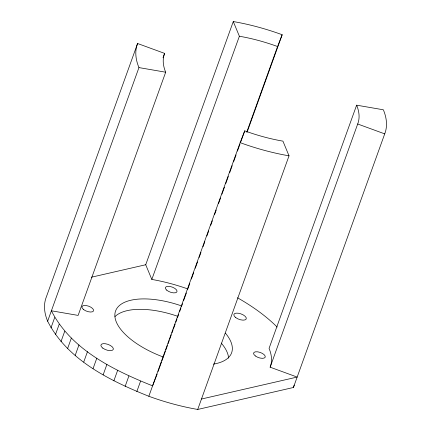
<?xml version="1.0" encoding="UTF-8"?>
<svg xmlns="http://www.w3.org/2000/svg" width="431" height="431" viewBox="0 0 431 431"><rect width="100%" height="100%" fill="white"/><g stroke="black" fill="none" stroke-linecap="round" stroke-linejoin="round"><path stroke-width="0.65" d="M157.18 374.038L152.585 385.842C113.897 370.353 71.153 349.665 51.391 310.789L78.124 315.406L165.682 72.209A102.793 45.223 19.8 0 1 164.615 53.39L137.586 43.504L46.279 297.126A131.579 57.889 19.8 0 0 47.642 321.214C67.403 360.084 110.142 380.772 148.835 396.267A131.579 57.889 19.8 0 0 197.721 409.45L293.414 387.496L384.721 133.874A131.579 57.889 19.8 0 0 383.358 109.786L356.626 105.175L269.068 348.372A102.793 45.223 19.8 0 1 270.135 367.19L297.169 377.071L201.476 399.025M47.642 321.214L138.949 67.592A131.579 57.889 19.8 0 1 137.586 43.504M50.96 327.894L54.715 317.469M55.427 334.715L59.182 324.295M163.02 57.824L164.615 53.39M60.997 341.611L64.747 331.186M67.613 348.512L71.363 338.087M75.209 355.354L78.965 344.929M83.722 362.067L87.477 351.648M93.064 368.591L96.819 358.172M103.144 374.868L106.899 364.443M187.48 288.824A102.793 45.223 19.8 0 0 151.82 279.433L145.721 264.747L233.279 21.55A131.579 57.889 19.8 0 1 282.165 34.733L247.055 132.269M113.87 380.826L117.62 370.401M151.82 279.433L239.377 36.236L233.279 21.55M125.13 386.413L128.885 375.988M136.821 391.574L140.576 381.155M148.835 396.267L240.142 142.645L244.738 130.841A102.793 45.223 19.8 0 0 282.93 141.142L289.029 155.828L197.721 409.45M158.096 371.506L161.517 362.008M161.97 360.742L165.391 351.238M165.849 349.972L167.444 345.538M168.128 343.642L169.27 340.474M169.722 339.208L171.317 334.774M172.001 332.872L173.143 329.71M173.601 328.438L175.196 324.01M175.88 322.108L177.017 318.94M177.475 317.674L178.617 314.506M179.754 311.338L180.896 308.176M181.354 306.91L182.491 303.742M183.633 300.574L186.37 292.972M187.507 289.81L189.791 283.474M191.386 279.04L193.664 272.71M195.259 268.276L197.538 261.94M199.138 257.506L200.959 252.442M203.012 246.742L204.838 241.672M206.891 235.972L208.712 230.908M210.764 225.208L212.359 220.774M214.643 214.444L216.238 210.01M218.517 203.674L220.57 197.974M221.938 194.176L224.449 187.21M225.812 183.407L228.322 176.441M229.691 172.642L232.196 165.676M233.564 161.878L236.075 154.907M237.443 151.109L239.948 144.143M240.864 141.61L244.738 130.841M246.791 132.037L277.569 46.537L282.165 34.733M270.135 367.19L357.692 123.993A102.793 45.223 19.8 0 0 356.626 105.175M91.324 277.23L145.721 264.747M138.949 67.592L165.682 72.209M357.692 123.993L384.721 133.874M237.476 297.762C251.785 305.913 265.442 315.449 277.155 327.064M239.377 36.236A102.793 45.223 19.8 0 1 277.569 46.537M289.029 155.828A131.579 57.889 19.8 0 1 240.142 142.645M294.211 385.098A131.579 57.889 19.8 0 1 293.414 387.496M225.418 333.141A61.676 27.137 19.8 0 1 213.356 364.12M163.117 356.949A61.676 27.137 19.8 0 1 115.573 310.983A61.676 27.137 19.8 0 1 181.548 305.918M114.958 316.602A61.676 27.137 19.8 0 1 177.793 316.338M221.27 343.103A61.676 27.137 19.8 0 1 228.575 358.15M235.768 317.625A6.578 2.893 19.8 0 0 246.171 319.069A6.578 2.893 19.8 0 0 238.284 313.218A6.578 2.893 19.8 0 0 235.768 317.625M102.815 348.124A6.578 2.893 19.8 0 0 113.218 349.568A6.578 2.893 19.8 0 0 105.331 343.717A6.578 2.893 19.8 0 0 102.815 348.124M83.733 309.668A6.169 2.715 19.8 0 0 93.484 311.02A6.169 2.715 19.8 0 0 86.092 305.536A6.169 2.715 19.8 0 0 83.733 309.668M166.63 290.09A6.169 2.715 19.8 0 0 176.683 292.175A6.169 2.715 19.8 0 0 170.293 286.529A6.169 2.715 19.8 0 0 166.63 290.09M255.389 355.963A6.169 2.715 19.8 0 0 265.14 357.315A6.169 2.715 19.8 0 0 257.749 351.831A6.169 2.715 19.8 0 0 255.389 355.963"/></g></svg>
